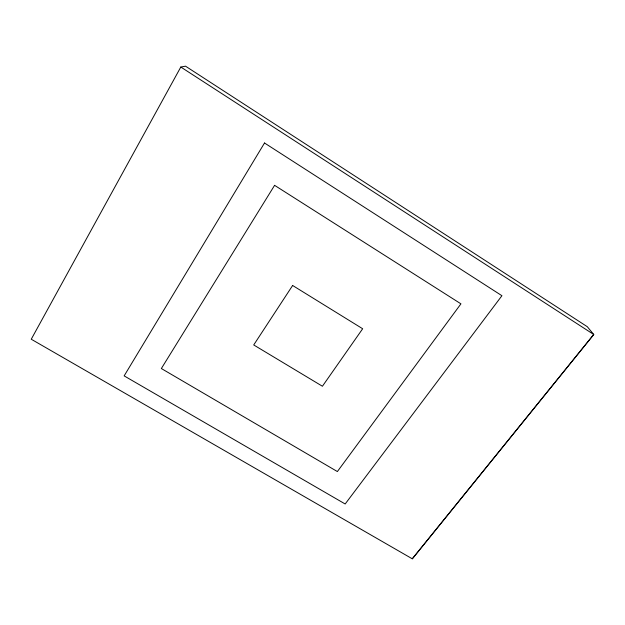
<?xml version="1.0" encoding="UTF-8"?>
<svg xmlns="http://www.w3.org/2000/svg" width="625" height="625" viewBox="0 0 625 625"><rect width="100%" height="100%" fill="white"/><g stroke="black" fill="none" stroke-linecap="round" stroke-linejoin="round"><path stroke-width="0.94" d="M180.805 67.031L31.25 339.227L412.328 558.828L593.75 334.5L587.273 326.688L185.516 66.172L180.805 67.031L593.75 334.5L412.32 558.75M264.516 143L124.148 375.883L345.172 503.984L501.93 295.711L264.516 143M274.594 185.336L161.352 368.531L337.375 471.562L460.938 303.844L274.594 185.336M292.633 285.484L253.719 344.953L322.422 386.242L362.664 328.75L292.633 285.484"/></g></svg>
